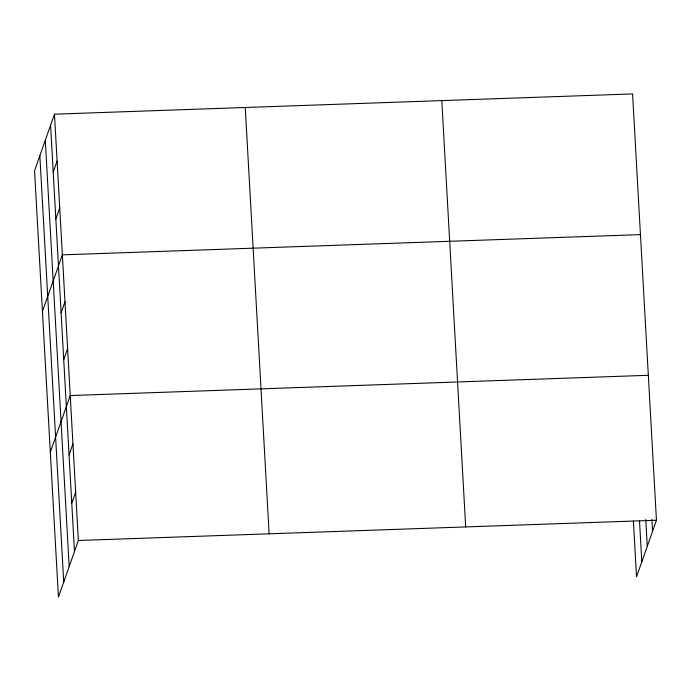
<?xml version="1.0" encoding="UTF-8"?>
<svg xmlns="http://www.w3.org/2000/svg" width="691" height="691" viewBox="0 0 691 691"><rect width="100%" height="100%" fill="white"/><g stroke="black" fill="none" stroke-linecap="round" stroke-linejoin="round"><path stroke-width="1.04" d="M54.477 114.179L34.55 170.755L58.433 597.076L78.359 540.492L54.477 114.179L632.567 93.924L656.45 520.245L636.523 576.821L633.397 520.997M53.216 172.119L57.103 161.072M55.841 219.012L59.728 207.965M42.436 311.442L62.354 254.858L640.445 234.612M61.093 312.798L64.989 301.76M63.719 359.691L67.614 348.653M50.313 452.13L70.24 395.546L648.331 375.291M69.057 454.903L72.944 443.864M71.76 503.221L75.656 492.182M78.359 540.492L656.45 520.245M651.898 519.477L652.563 531.284M645.765 519.468L647.268 546.313M639.529 520.997L641.818 561.8M441.799 100.61L465.682 526.922M245.245 107.494L269.127 533.815M50.59 125.218L74.473 551.539M45.295 140.247L69.178 566.568M39.845 155.734L63.727 582.047"/></g></svg>
